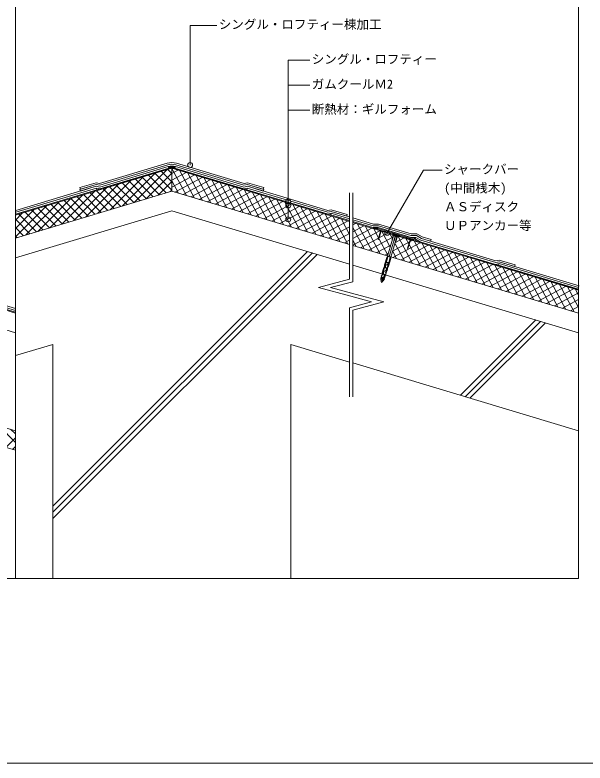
# Model space of a CAD drawing. Units: millimetres, scale not verified. Extents: x -1380 to 1380, y -955 to 955.
# Drawn here: x -1 to 910, y -955 to 241 of the extents above; entities that cross this region are included whole.
import ezdxf
from ezdxf.enums import TextEntityAlignment as Align

# ---------------------------------------------------------------- set-up
doc = ezdxf.new("R2010")
doc.units = ezdxf.units.MM
doc.header["$LTSCALE"] = 3
for name, color, linetype, lineweight in [('0-1_HATCH', 9, 'Continuous', 18), ('0-2_KUTAI', 3, 'Continuous', 18), ('0-3_BOUSUI', 1, 'Continuous', 18), ('0-4_MOJI', 7, 'Continuous', 18), ('0-5_dannnetu', 6, 'Continuous', 18), ('0-6_KANAMONO', 4, 'Continuous', 18), ('0-7_single', 6, 'Continuous', 18), ('0-8_KANAMONO_SCREW', 4, 'Continuous', 18), ('0-9_WAKU', 7, 'Continuous', 18)]:
    doc.layers.add(name, color=color, linetype=linetype, lineweight=lineweight)
doc.styles.add('ＭＳ ゴシック', font='')
doc.styles.get('ＭＳ ゴシック').set_extended_font_data('MS Gothic')

msp = doc.modelspace()

# ---------------------------------------------------------------- linework, layer by layer
at = {"layer": '0-1_HATCH'}
for p, q in [((189.783, -58.805), (241.984, -6.604)), ((250.031, -25.665), (233.511, -9.146)), ((250.031, -12.195), (243.873, -6.037)), ((244.522, -1.821), (245.166, -1.177)), ((246.123, -3.796), (244.683, -2.357)), ((245.04, -3.548), (247.909, -0.679)), ((247.85, -3.278), (245.635, -1.063)), ((247.429, -3.404), (250.267, -0.566)), ((249.576, -2.76), (247.54, -0.723)), ((252.394, -3.333), (249.63, -0.568)), ((273.477, -47.765), (250.031, -4.221)), ((250.031, -12.437), (259.867, -7.141)), ((250.031, -23.255), (272.77, -11.011)), ((250.357, -2.722), (252.374, -0.705)), ((254.983, -3.676), (251.967, -0.66)), ((252.084, -3.24), (254.291, -1.032)), ((253.811, -3.758), (255.45, -2.118)), ((255.501, -1.949), (254.673, -1.121)), ((286.38, -51.636), (262.913, -8.054)), ((299.282, -55.506), (275.815, -11.925)), ((151.296, -70.351), (203.497, -18.15)), ((170.539, -64.578), (222.741, -12.377)), ((220.173, -49.688), (192.064, -21.58)), ((230.534, -46.58), (202.426, -18.471)), ((209.026, -53.032), (250.031, -12.028)), ((240.896, -43.471), (212.788, -15.363)), ((250.031, -39.135), (223.15, -12.254)), ((250.031, -34.073), (285.672, -14.882)), ((254.993, -42.22), (298.574, -18.753)), ((267.895, -46.09), (311.476, -22.623)), ((312.184, -59.377), (288.718, -15.796)), ((325.087, -63.248), (301.62, -19.667)), ((337.989, -67.118), (314.522, -23.537)), ((93.566, -87.67), (145.767, -35.469)), ((112.809, -81.897), (165.011, -29.696)), ((132.053, -76.124), (184.254, -23.923)), ((178.725, -62.123), (150.617, -34.014)), ((189.087, -59.014), (160.979, -30.905)), ((199.449, -55.905), (171.34, -27.797)), ((209.811, -52.797), (181.702, -24.688)), ((228.27, -47.259), (250.031, -25.498)), ((260.575, -43.894), (250.031, -24.312)), ((280.798, -49.961), (324.379, -26.494)), ((293.7, -53.832), (337.281, -30.365)), ((306.602, -57.702), (350.183, -34.236)), ((350.891, -70.989), (327.424, -27.408)), ((363.793, -74.86), (340.327, -31.279)), ((376.696, -78.73), (353.229, -35.149)), ((55.079, -99.216), (107.28, -47.015)), ((74.322, -93.443), (126.524, -41.242)), ((137.278, -74.557), (109.169, -46.448)), ((147.64, -71.448), (119.531, -43.34)), ((158.002, -68.34), (129.893, -40.231)), ((168.363, -65.231), (140.255, -37.123)), ((247.513, -41.486), (250.031, -38.968)), ((319.504, -61.573), (363.086, -38.106)), ((332.407, -65.444), (375.988, -41.977)), ((345.309, -69.314), (388.89, -45.848)), ((389.598, -82.601), (366.131, -39.02)), ((402.5, -86.472), (379.034, -42.891)), ((415.403, -90.342), (391.936, -46.761)), ((16.592, -110.763), (68.794, -58.561)), ((35.835, -104.989), (88.037, -52.788)), ((95.831, -86.991), (67.722, -58.882)), ((106.192, -83.882), (78.084, -55.774)), ((116.554, -80.774), (88.446, -52.665)), ((126.916, -77.665), (98.808, -49.557)), ((358.211, -73.185), (401.792, -49.718)), ((371.114, -77.056), (414.695, -53.589)), ((384.016, -80.926), (427.597, -57.46)), ((428.305, -94.213), (404.838, -50.632)), ((441.207, -98.084), (417.74, -54.503)), ((454.109, -101.954), (430.643, -58.373)), ((0.031, -113.853), (49.55, -64.334)), ((0.031, -100.383), (30.307, -70.107)), ((54.383, -99.425), (26.275, -71.317)), ((64.745, -96.317), (36.637, -68.208)), ((75.107, -93.208), (46.998, -65.1)), ((85.469, -90.1), (57.36, -61.991)), ((396.918, -84.797), (440.499, -61.33)), ((409.82, -88.668), (453.402, -65.201)), ((422.723, -92.538), (466.304, -69.072)), ((467.012, -105.825), (443.545, -62.244)), ((479.914, -109.696), (456.447, -66.115)), ((492.816, -113.567), (469.35, -69.985)), ((0.031, -86.913), (11.063, -75.88)), ((33.66, -105.642), (5.551, -77.534)), ((44.021, -102.534), (15.913, -74.425)), ((435.625, -96.409), (479.206, -72.942)), ((448.527, -100.28), (492.108, -76.813)), ((461.43, -104.151), (505.011, -80.684)), ((505.719, -117.437), (482.252, -73.856)), ((518.621, -121.308), (495.154, -77.727)), ((531.523, -125.179), (508.056, -81.598)), ((23.298, -108.751), (0.031, -85.484)), ((474.332, -108.021), (517.913, -84.554)), ((487.234, -111.892), (530.815, -88.425)), ((534.069, -109.816), (520.959, -85.468)), ((534.069, -89.725), (533.861, -89.339)), ((539.069, -94.799), (543.718, -92.296)), ((570.23, -136.791), (546.763, -93.21)), ((12.936, -111.859), (0.031, -98.954)), ((500.136, -115.763), (534.069, -97.491)), ((539.069, -105.617), (556.62, -96.167)), ((557.328, -132.92), (539.069, -99.011)), ((539.069, -116.435), (569.522, -100.037)), ((539.069, -127.253), (582.424, -103.908)), ((583.132, -140.661), (559.666, -97.08)), ((580.294, -115.3), (572.568, -100.951)), ((599.056, -130.053), (585.47, -104.822)), ((2.574, -114.968), (0.031, -112.425)), ((513.039, -119.633), (534.069, -108.309)), ((525.941, -123.504), (534.069, -119.127)), ((544.425, -129.049), (539.069, -119.101)), ((551.746, -131.245), (580.089, -115.983)), ((564.648, -135.116), (603.127, -114.397)), ((595.186, -142.955), (580.831, -116.296)), ((581.085, -115.447), (595.327, -107.779)), ((602.525, -116.404), (598.372, -108.692)), ((607.628, -122.791), (621.131, -115.52)), ((634.741, -156.144), (612.079, -114.057)), ((628.765, -124.953), (624.177, -116.434)), ((630.736, -121.166), (634.034, -119.391)), ((577.55, -138.987), (600.003, -126.897)), ((603.355, -146.728), (646.936, -123.261)), ((603.488, -135.838), (629.74, -121.703)), ((621.839, -152.273), (607.011, -124.736)), ((616.257, -150.599), (659.838, -127.132)), ((629.159, -154.469), (672.74, -131.003)), ((647.644, -160.015), (629.301, -125.949)), ((660.546, -163.885), (637.079, -120.304)), ((673.448, -167.756), (649.982, -124.175)), ((686.351, -171.627), (662.884, -128.046)), ((60.031, -544.148), (467.028, -137.151)), ((60.031, -554.047), (474.643, -139.435)), ((60.031, -563.947), (482.258, -141.72)), ((590.453, -142.857), (596.132, -139.799)), ((608.937, -148.403), (603, -137.377)), ((642.062, -158.34), (685.643, -134.873)), ((654.964, -162.211), (698.545, -138.744)), ((667.866, -166.082), (711.447, -142.615)), ((699.253, -175.498), (675.786, -131.916)), ((712.155, -179.368), (688.688, -135.787)), ((725.058, -183.239), (701.591, -139.658)), ((680.769, -169.952), (724.35, -146.485)), ((693.671, -173.823), (737.252, -150.356)), ((706.573, -177.694), (750.154, -154.227)), ((737.96, -187.11), (714.493, -143.528)), ((750.862, -190.98), (727.395, -147.399)), ((763.764, -194.851), (740.298, -151.27)), ((776.667, -198.722), (753.2, -155.141)), ((719.475, -181.564), (763.056, -158.098)), ((732.378, -185.435), (775.959, -161.968)), ((745.28, -189.306), (788.861, -165.839)), ((789.569, -202.592), (766.102, -159.011)), ((802.471, -206.463), (779.004, -162.882)), ((815.374, -210.334), (791.907, -166.753)), ((758.182, -193.176), (801.763, -169.71)), ((771.085, -197.047), (814.666, -173.58)), ((783.987, -200.918), (827.568, -177.451)), ((828.276, -214.204), (804.809, -170.623)), ((841.178, -218.075), (817.711, -174.494)), ((854.08, -221.946), (830.614, -178.365)), ((796.889, -204.788), (840.47, -181.322)), ((809.791, -208.659), (853.373, -185.192)), ((822.694, -212.53), (866.275, -189.063)), ((866.983, -225.816), (843.516, -182.235)), ((879.885, -229.687), (856.418, -186.106)), ((892.787, -233.558), (869.321, -189.977)), ((835.596, -216.4), (879.177, -192.934)), ((848.498, -220.271), (892.079, -196.804)), ((900.031, -226.919), (882.223, -193.847)), ((900.031, -206.829), (895.125, -197.718)), ((861.401, -224.142), (900.031, -203.341)), ((874.303, -228.013), (900.031, -214.159)), ((887.205, -231.883), (900.031, -224.977)), ((711.247, -367.021), (831.712, -246.556)), ((718.862, -369.306), (839.327, -248.841)), ((726.477, -371.59), (846.942, -251.125)), ((0.031, -442.425), (-26.781, -415.613)), ((0.031, -428.954), (-7.538, -421.386)), ((-15.093, -450.44), (0.031, -435.317)), ((-4.731, -453.549), (0.031, -448.787))]:
    msp.add_line(p, q, dxfattribs=at)
for points in [[(534.069, -43.238), (534.069, -181.648), (484.487, -194.933), (535.922, -208.715), (569.332, -217.667), (534.069, -227.116), (534.069, -369.363)], [(539.069, -43.238), (539.069, -185.485), (503.806, -194.933), (537.216, -203.886), (588.65, -217.667), (539.069, -230.953), (539.069, -369.363)]]:
    msp.add_lwpolyline(points, dxfattribs=at)
at = {"layer": '0-2_KUTAI'}
for p, q in [((0.031, -235.731), (-649.969, -40.731)), ((0.031, -115.731), (250.031, -40.731)), ((534.069, -125.942), (250.031, -40.731)), ((0.031, -267.052), (-649.969, -72.052)), ((0.031, -147.052), (250.031, -72.052)), ((534.069, -157.263), (250.031, -72.052)), ((900.031, -235.731), (539.069, -127.442)), ((900.031, -267.052), (539.069, -158.763)), ((440.031, -285.656), (440.031, -660.038)), ((534.069, -313.868), (440.031, -285.656)), ((900.031, -423.656), (539.069, -315.368)), ((0.031, -454.977), (-429.969, -325.977))]:
    msp.add_line(p, q, dxfattribs=at)
for points in [[(0.031, -423.656), (-459.969, -285.656), (-459.969, -660.038)], [(0.031, -303.656), (60.031, -285.656), (60.031, -660.038)]]:
    msp.add_lwpolyline(points, dxfattribs=at)
at = {"layer": '0-3_BOUSUI'}
for p in [(0.031, -77.624), (534.069, -87.835)]:
    msp.add_line(p, (250.031, -2.624), dxfattribs=at)
for points in [[(-899.969, -114.165), (-649.969, -39.165), (0.031, -234.165)], [(900.462, -197.753), (646.609, -121.597), (637.574, -116.381), (579.726, -99.027), (571.374, -99.027), (539.069, -89.335)], [(900.462, -197.753), (646.609, -121.597), (637.574, -116.381), (579.726, -99.027), (571.374, -99.027), (539.069, -89.335)], [(900.031, -199.19), (646.01, -122.984), (636.976, -117.768), (579.506, -100.527), (571.154, -100.527), (539.069, -90.901)]]:
    msp.add_lwpolyline(points, dxfattribs=at)
at = {"layer": '0-4_MOJI'}
for p, q in [((470.645, 168.684), (436.069, 168.684)), ((436.069, -85.727), (436.069, 168.684)), ((470.645, 128.684), (436.069, 128.684)), ((470.645, 88.684), (436.069, 88.684))]:
    msp.add_line(p, q, dxfattribs=at)
for points in [[(322.101, 224.325), (279.301, 224.325), (279.301, 1.124)], [(682.001, -7.244), (652.001, -7.244), (594.243, -107.284)]]:
    msp.add_lwpolyline(points, dxfattribs=at)
for centre in [(279.301, 1.124), (436.074, -63.664), (436.075, -57.431), (436.069, -85.727), (594.243, -107.284)]:
    msp.add_circle(centre, 4, dxfattribs=at)
at = {"layer": '0-5_dannnetu'}
for p, q in [((0.031, -79.19), (250.031, -4.19)), ((250.031, -40.731), (250.031, -4.19)), ((534.069, -89.401), (250.031, -4.19)), ((900.031, -199.19), (539.069, -90.901))]:
    msp.add_line(p, q, dxfattribs=at)
at = {"layer": '0-6_KANAMONO'}
for p, q in [((582.892, -106.64), (583.658, -106.87)), ((599.889, -109.147), (584.563, -104.55)), ((615.444, -112.978), (630.769, -117.576)), ((630.017, -120.778), (630.783, -121.008))]:
    msp.add_line(p, q, dxfattribs=at)
at = {"layer": '0-6_KANAMONO', "color": 5}
for p, q in [((614.604, -111.056), (601.878, -107.238)), ((607.551, -111.446), (597.494, -144.97)), ((599.889, -109.147), (615.214, -113.745)), ((604.093, -111.661), (610.319, -113.529))]:
    msp.add_line(p, q, dxfattribs=at)
at = {"layer": '0-6_KANAMONO'}
for points in [[(601.134, -108.686), (579.046, -102.059), (579.506, -100.527), (601.878, -107.238)], [(584.314, -104.684), (580.291, -118.093), (579.525, -117.863), (583.548, -104.454)], [(584.793, -103.783), (600.118, -108.381), (599.889, -109.147)], [(602.721, -108.025), (604.093, -111.661), (602.165, -111.083), (601.329, -108.867)], [(613.467, -111.248), (610.319, -113.529), (612.248, -114.108), (614.166, -112.718)], [(614.428, -112.674), (636.516, -119.3), (636.976, -117.768), (614.604, -111.056)], [(630.539, -118.342), (615.214, -113.745), (615.444, -112.978)], [(631.439, -118.821), (627.417, -132.231), (626.65, -132.001), (630.673, -118.591)]]:
    msp.add_lwpolyline(points, dxfattribs=at)
for centre, radius, start, end in [((584.506, -104.741), 1, 73.30076, 163.30076), ((584.506, -104.741), 0.2, 73.30076, 163.30076), ((601.505, -108.484), 1.3, 20.67656, 73.30076), ((601.048, -108.973), 0.3, 20.67656, 73.30076), ((614.23, -112.301), 1.3, 73.30076, 125.92495), ((614.342, -112.961), 0.3, 73.30076, 125.92495), ((630.482, -118.534), 0.2, 343.30076, 73.30076), ((630.482, -118.534), 1, 343.30076, 73.30076)]:
    msp.add_arc(centre, radius, start, end, dxfattribs=at)
at = {"layer": '0-7_single'}
for points in [[(103.254, -34.964), (129.195, -27.181), (134.645, -28.47), (242.784, 3.972)], [(103.254, -37.887), (129.281, -30.079), (134.731, -31.367), (243.589, 1.29)], [(243.589, 1.29), (134.731, -31.367), (129.281, -30.079), (104.059, -37.646), (103.254, -34.964)], [(256.473, 1.29), (365.331, -31.367), (370.781, -30.079), (396.808, -37.887), (396.003, -40.569), (370.695, -32.976), (365.245, -34.265), (255.668, -1.392)], [(257.277, 3.972), (365.417, -28.47), (370.867, -27.181), (396.808, -34.964), (396.003, -37.646), (370.781, -30.079), (365.331, -31.367), (256.473, 1.29)], [(0.031, -74.33), (0.721, -74.493), (129.453, -35.874), (134.903, -37.162), (245.198, -4.074), (244.393, -1.392), (134.817, -34.265), (129.367, -32.976), (0.635, -71.596), (0.031, -71.453)], [(244.393, -1.392), (134.817, -34.265), (129.367, -32.976), (104.059, -40.569), (103.254, -37.887)], [(0.031, -74.33), (0.721, -74.493), (129.453, -35.874), (130.257, -38.556), (0.807, -77.391), (0.031, -77.207)], [(534.069, -81.989), (504.791, -73.205), (499.341, -74.493), (370.609, -35.874), (369.804, -38.556), (499.255, -77.391), (504.705, -76.103), (534.069, -84.912)], [(534.069, -84.912), (504.705, -76.103), (503.9, -78.785), (534.069, -87.835)], [(539.069, -83.489), (572.196, -93.427), (580.548, -93.427), (632.3, -108.952), (641.507, -108.952), (649.96, -113.833), (664.355, -118.151), (663.55, -120.833), (648.843, -116.421), (640.757, -111.752), (631.889, -111.752), (580.137, -96.227), (571.785, -96.227), (539.069, -86.412)], [(539.069, -86.412), (571.785, -96.227), (580.137, -96.227), (631.889, -111.752), (640.757, -111.752), (648.843, -116.421), (767.618, -152.053), (773.068, -150.765), (798.451, -158.38), (797.646, -161.062), (772.982, -153.663), (767.532, -154.951), (647.726, -119.009), (640.006, -114.552), (631.478, -114.552), (579.726, -99.027), (571.374, -99.027), (539.069, -89.335)], [(900.031, -194.7), (772.896, -156.56), (767.446, -157.848), (646.609, -121.597), (638.606, -116.977), (640.006, -114.552), (647.726, -119.009), (767.532, -154.951), (772.982, -153.663), (900.835, -192.019)], [(0.031, -228.318), (-127.063, -190.19), (-132.513, -191.478), (-261.245, -152.859), (-262.05, -155.541), (-132.599, -194.376), (-127.149, -193.088), (0.031, -231.242), (-127.149, -193.088), (-127.954, -195.769), (0.031, -234.165)], [(900.031, -194.7), (772.896, -156.56), (772.091, -159.242), (900.031, -197.624)]]:
    msp.add_lwpolyline(points, dxfattribs=at)
msp.add_lwpolyline([(255.668, -1.392), (365.245, -34.265), (370.695, -32.976), (499.427, -71.596), (504.876, -70.308), (530.259, -77.922), (529.455, -80.604), (504.791, -73.205), (499.341, -74.493), (370.609, -35.874), (365.159, -37.162), (254.864, -4.074)], close=True, dxfattribs=at)
for radius in [25.219, 22.419, 22.419, 19.619]:
    msp.add_arc((250.031, -20.183), radius, 73.30076, 106.69924, dxfattribs=at)
at = {"layer": '0-8_KANAMONO_SCREW'}
for p, q in [((591.893, -153.932), (604.45, -112.075)), ((597.237, -155.535), (609.794, -113.678)), ((602.208, -117.458), (603.731, -112.381)), ((602.237, -119.45), (602.208, -117.458)), ((603.635, -108.839), (603.422, -109.548)), ((612.043, -112.134), (603.422, -109.548)), ((603.976, -110.575), (603.422, -109.548)), ((612.255, -111.425), (603.635, -108.839)), ((604.45, -112.075), (603.731, -112.381)), ((603.846, -111.006), (603.976, -110.575)), ((604.354, -112.046), (603.846, -111.006)), ((610.886, -113.118), (603.846, -111.006)), ((609.89, -113.707), (604.354, -112.046)), ((605.149, -120.324), (607.361, -112.948)), ((605.455, -118.432), (606.978, -113.355)), ((608.702, -119.406), (607.582, -121.054)), ((608.702, -119.406), (610.225, -114.33)), ((610.225, -114.33), (609.794, -113.678)), ((609.89, -113.707), (610.886, -113.118)), ((611.016, -112.687), (612.043, -112.134)), ((612.255, -111.425), (612.043, -112.134)), ((589.881, -158.549), (593.473, -146.576)), ((591.28, -155.627), (591.797, -153.903)), ((595.571, -156.079), (591.509, -154.861)), ((597.333, -155.564), (591.797, -153.903)), ((592.994, -153.532), (595.35, -145.677)), ((593.396, -154.279), (595.791, -154.997)), ((594.191, -146.269), (593.473, -146.576)), ((598.492, -145.993), (596.097, -145.275)), ((596.375, -160.497), (599.967, -148.524)), ((596.538, -154.595), (598.894, -146.741)), ((599.967, -148.524), (599.536, -147.873)), ((586.928, -169.878), (587.981, -166.018)), ((588.593, -167.245), (587.571, -166.939)), ((588.751, -166.666), (587.729, -166.36)), ((587.803, -170.14), (588.856, -166.28)), ((587.827, -165.971), (588.315, -164.343)), ((588.856, -166.28), (587.827, -165.971)), ((589.353, -164.654), (588.315, -164.343)), ((588.47, -164.389), (589.882, -160.846)), ((589.547, -164.086), (588.546, -163.786)), ((589.741, -163.518), (588.769, -163.226)), ((588.856, -166.28), (589.356, -164.646)), ((589.935, -162.95), (588.992, -162.667)), ((590.128, -162.381), (589.216, -162.107)), ((589.353, -164.654), (590.58, -161.055)), ((590.322, -161.813), (589.439, -161.548)), ((590.516, -161.245), (589.662, -160.988)), ((589.728, -160.8), (590.245, -159.075)), ((590.58, -161.055), (589.728, -160.8)), ((589.814, -160.512), (589.881, -158.549)), ((591.098, -159.331), (590.245, -159.075)), ((590.341, -159.104), (591.375, -155.656)), ((591.27, -158.756), (590.513, -158.529)), ((591.414, -158.278), (590.657, -158.051)), ((591.557, -157.799), (590.801, -157.572)), ((590.943, -161.065), (591.059, -160.677)), ((591.701, -157.32), (590.944, -157.093)), ((591.347, -160.763), (591.059, -160.677)), ((591.845, -156.841), (591.088, -156.614)), ((591.199, -162.282), (592.703, -164.046)), ((591.23, -161.151), (591.347, -160.763)), ((591.988, -156.362), (591.232, -156.135)), ((591.26, -160.006), (591.377, -159.619)), ((591.548, -160.093), (591.26, -160.006)), ((591.427, -162.087), (592.931, -163.852)), ((591.548, -160.093), (591.664, -159.705)), ((592.236, -167.195), (592.9, -164.982)), ((592.26, -158.744), (594.487, -158.098)), ((592.344, -159.032), (594.571, -158.386)), ((592.523, -167.281), (593.187, -165.069)), ((592.975, -167.516), (593.454, -165.888)), ((593.454, -165.888), (594.412, -162.205)), ((594.493, -166.196), (593.455, -165.885)), ((594.607, -165.604), (593.606, -165.304)), ((594.728, -165.014), (593.757, -164.723)), ((594.85, -164.424), (593.908, -164.142)), ((594.005, -167.825), (594.493, -166.196)), ((594.972, -163.834), (594.059, -163.561)), ((595.094, -163.244), (594.21, -162.979)), ((594.339, -166.15), (595.11, -162.414)), ((595.215, -162.655), (594.355, -162.397)), ((594.412, -162.205), (595.963, -157.032)), ((595.264, -162.46), (594.412, -162.205)), ((595.781, -160.736), (594.929, -160.481)), ((595.858, -160.133), (595.101, -159.906)), ((595.167, -157.425), (595.628, -155.888)), ((596.002, -159.654), (595.245, -159.427)), ((595.264, -162.46), (595.781, -160.736)), ((596.375, -160.497), (595.35, -162.173)), ((596.145, -159.175), (595.389, -158.948)), ((596.289, -158.696), (595.532, -158.469)), ((596.433, -158.217), (595.676, -157.99)), ((595.686, -160.708), (596.72, -157.259)), ((596.576, -157.738), (595.82, -157.511)), ((597.046, -156.522), (595.858, -156.166)), ((596.816, -157.288), (595.963, -157.032)), ((596.816, -157.288), (597.333, -155.564)), ((585.126, -179.673), (584.048, -179.35)), ((585.284, -179.146), (584.278, -178.844)), ((584.287, -179.422), (585.035, -176.931)), ((585.427, -178.667), (584.422, -178.366)), ((585.571, -178.188), (584.565, -177.887)), ((585.715, -177.709), (584.709, -177.408)), ((584.795, -176.859), (585.312, -175.135)), ((585.873, -177.183), (584.795, -176.859)), ((585.126, -179.673), (585.873, -177.183)), ((586.39, -175.459), (585.312, -175.135)), ((586.54, -174.877), (585.474, -174.557)), ((585.552, -175.207), (586.476, -171.517)), ((586.691, -174.296), (585.636, -173.979)), ((586.841, -173.715), (585.798, -173.402)), ((585.974, -178.15), (585.922, -178.325)), ((586.749, -180.786), (585.933, -178.647)), ((586.991, -173.133), (585.96, -172.824)), ((586.893, -180.308), (586.069, -178.146)), ((587.12, -172.545), (586.122, -172.246)), ((587.241, -172.06), (586.257, -171.764)), ((586.322, -171.471), (586.773, -169.831)), ((587.314, -171.769), (586.322, -171.471)), ((586.39, -175.459), (587.314, -171.769)), ((587.803, -170.14), (586.773, -169.831)), ((586.893, -180.308), (588.77, -178.957)), ((587.961, -169.561), (586.939, -169.255)), ((588.119, -168.982), (587.097, -168.676)), ((588.277, -168.403), (587.255, -168.097)), ((588.435, -167.824), (587.413, -167.518)), ((587.782, -171.601), (588.446, -169.388)), ((587.884, -178.552), (588.167, -178.47)), ((587.967, -178.841), (588.25, -178.758)), ((588.038, -172.818), (589.388, -174.401)), ((588.069, -171.687), (588.733, -169.475)), ((588.266, -172.623), (589.616, -174.207)), ((588.717, -180.751), (589.465, -178.26)), ((588.848, -179.012), (588.795, -179.187)), ((588.846, -177.797), (589.584, -175.337)), ((589.134, -177.883), (589.872, -175.424)), ((590.169, -179.568), (589.163, -179.266)), ((590.312, -179.089), (589.306, -178.787)), ((589.329, -168.513), (591.556, -167.868)), ((589.413, -168.801), (591.64, -168.156)), ((590.542, -178.583), (589.465, -178.26)), ((589.555, -181.002), (590.303, -178.512)), ((589.982, -176.536), (591.241, -172.947)), ((591.059, -176.859), (589.982, -176.536)), ((591.23, -176.284), (590.176, -175.968)), ((591.416, -175.714), (590.371, -175.4)), ((590.542, -178.583), (591.059, -176.859)), ((591.601, -175.143), (590.565, -174.832)), ((591.787, -174.572), (590.76, -174.264)), ((590.82, -176.788), (591.994, -173.173)), ((591.972, -174.001), (590.976, -173.702)), ((592.127, -173.526), (591.134, -173.228)), ((592.234, -173.244), (591.241, -172.947)), ((591.73, -171.318), (592.975, -167.516)), ((592.759, -171.627), (591.73, -171.318)), ((592.938, -171.054), (591.917, -170.748)), ((593.125, -170.484), (592.119, -170.182)), ((592.234, -173.244), (592.759, -171.627)), ((593.312, -169.914), (592.29, -169.607)), ((593.498, -169.343), (592.477, -169.037)), ((592.605, -171.581), (593.85, -167.778)), ((593.685, -168.773), (592.664, -168.466)), ((593.872, -168.203), (592.85, -167.896)), ((594.005, -167.825), (592.975, -167.516)), ((585.313, -180.353), (585.261, -180.528)), ((586.088, -182.989), (585.272, -180.85)), ((586.232, -182.511), (585.408, -180.349)), ((586.088, -182.989), (587.947, -181.652)), ((586.232, -182.511), (588.11, -181.16)), ((586.749, -180.786), (588.608, -179.449)), ((586.95, -179.594), (587, -179.428)), ((587.238, -179.68), (586.95, -179.594)), ((587.238, -179.68), (587.287, -179.514)), ((587.956, -184.072), (589.795, -181.074)), ((588.187, -181.215), (588.134, -181.39)), ((589.794, -181.074), (588.717, -180.751)), ((589.881, -180.525), (588.875, -180.224)), ((590.025, -180.047), (589.019, -179.745))]:
    msp.add_line(p, q, dxfattribs=at)
for points in [[(610.886, -113.118), (611.016, -112.687), (603.976, -110.575)], [(605.149, -120.324), (605.455, -118.432), (604.67, -120.18), (606.883, -112.805)], [(607.361, -112.948), (606.978, -113.355), (606.883, -112.805)], [(590.58, -161.055), (592.132, -155.883), (591.28, -155.627)], [(595.454, -157.511), (595.915, -155.974), (595.628, -155.888)], [(587.956, -184.072), (583.933, -182.865), (584.048, -179.35)]]:
    msp.add_lwpolyline(points, dxfattribs=at)
for centre, radius, start, end in [((593.569, -153.704), 0.6, 163.30076, 253.30076), ((595.925, -145.85), 0.6, 73.30076, 163.30076), ((595.963, -154.422), 0.6, 253.30076, 343.30076), ((598.32, -146.568), 0.6, 343.30076, 73.30076), ((592.188, -161.438), 1.3, 163.30076, 220.44236), ((592.188, -161.438), 1, 163.30076, 220.44236), ((592.622, -159.992), 1.3, 106.15915, 163.30076), ((591.278, -166.907), 1, 286.15915, 343.30076), ((591.278, -166.907), 1.3, 286.15915, 343.30076), ((592.622, -159.992), 1, 106.15915, 163.30076), ((591.942, -164.695), 1, 343.30076, 40.44236), ((591.942, -164.695), 1.3, 343.30076, 40.44236), ((594.209, -157.138), 1, 286.15915, 343.30076), ((594.209, -157.138), 1.3, 286.15915, 343.30076), ((586.4, -178.468), 0.5, 163.30076, 200.86935), ((586.022, -178.164), 0.05, 20.86935, 163.30076), ((588.245, -179.801), 1.3, 106.15915, 163.30076), ((588.245, -179.801), 1, 106.15915, 163.30076), ((589.027, -171.974), 1.3, 163.30076, 220.44236), ((589.027, -171.974), 1, 163.30076, 220.44236), ((587.889, -177.51), 1, 286.15915, 343.30076), ((587.889, -177.51), 1.3, 286.15915, 343.30076), ((589.691, -169.762), 1.3, 106.15915, 163.30076), ((588.316, -179.043), 0.5, 305.73216, 343.30076), ((589.691, -169.762), 1, 106.15915, 163.30076), ((588.8, -178.997), 0.05, 343.30076, 125.73216), ((588.627, -175.05), 1, 343.30076, 40.44236), ((588.627, -175.05), 1.3, 343.30076, 40.44236), ((593.918, -183.976), 9.383, 174.3923, 197.25129), ((579.008, -179.503), 9.383, 309.35022, 332.20921), ((585.74, -180.671), 0.5, 163.30076, 200.86935), ((585.361, -180.367), 0.05, 20.86935, 163.30076), ((587.655, -181.246), 0.5, 305.73216, 343.30076), ((588.139, -181.2), 0.05, 343.30076, 125.73216)]:
    msp.add_arc(centre, radius, start, end, dxfattribs=at)
at = {"layer": '0-9_WAKU'}
msp.add_line((0.031, 539.962), (0.031, -660.038), dxfattribs=at)
for points in [[(-1379.969, -955.038), (1380.031, -955.038), (1380.031, 954.962), (-1379.969, 954.962)], [(-899.969, -660.038), (900.031, -660.038), (900.031, 539.962), (-899.969, 539.962)]]:
    msp.add_lwpolyline(points, close=True, dxfattribs=at)

# ---------------------------------------------------------------- texts
at = {"layer": '0-4_MOJI', "style": 'ＭＳ ゴシック'}
for s, p in [('シングル・ロフティー棟加工', (325.101, 214.325)), ('シングル・ロフティー', (473.645, 158.684)), ('ガムクールＭ2', (473.645, 118.684)), ('断熱材：ギルフォーム', (473.645, 78.684)), ('シャークバー', (685.001, -17.244)), ('(中間桟木)', (685.001, -47.244)), ('ＡＳディスク', (685.001, -77.244)), ('ＵＰアンカー等', (685.001, -107.244))]:
    msp.add_text(s, height=14.66, dxfattribs=at).set_placement(p, align=Align.BOTTOM_LEFT)

doc.saveas('drawing.dxf')
